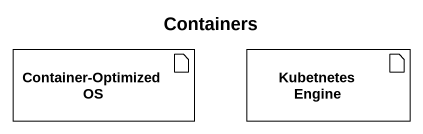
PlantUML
@startuml
title Containers
artifact "Container-Optimized OS" as Container_Optimized_OS
artifact "Kubetnetes Engine" as Kubetnetes_Engine
@enduml
